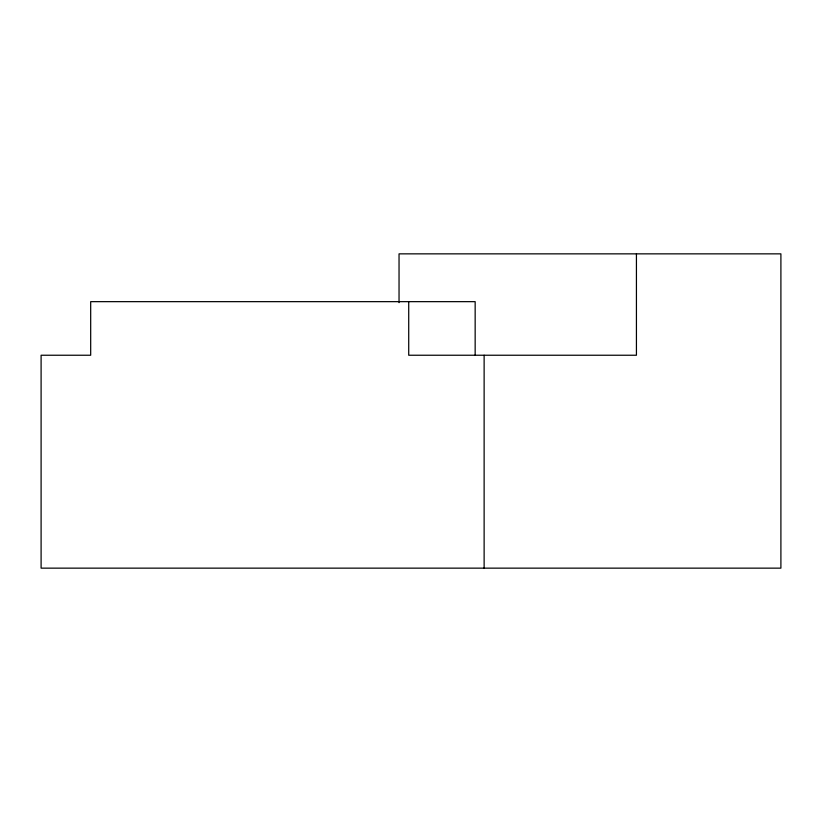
<?xml version="1.0" encoding="UTF-8"?>
<svg xmlns="http://www.w3.org/2000/svg" width="822" height="822" viewBox="0 0 822 822"><rect width="100%" height="100%" fill="white"/><g stroke="black" fill="none" stroke-linecap="round" stroke-linejoin="round"><path stroke-width="1.23" d="M636.433 253.854L636.433 355.238L408.719 355.238L408.719 301.653M484.127 355.238L484.127 568.146M475.157 355.238L475.157 301.653L90.687 301.653L90.687 355.238L41.1 355.238L41.1 568.146L780.9 568.146L780.9 253.854L399.04 253.854L399.04 302.63"/></g></svg>
